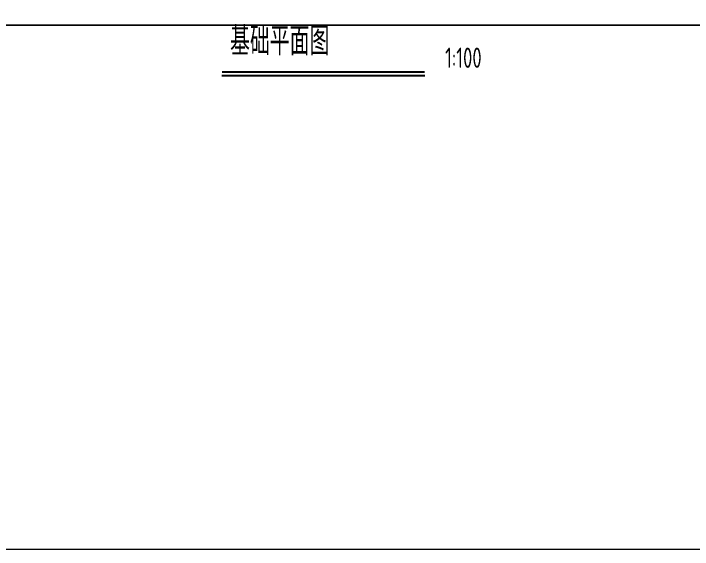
# Model space of a CAD drawing. Extents: x 2430613 to 2739493, y -1540945 to -971137.
# Drawn here: x 2511246 to 2527975, y -1327428 to -1314211 of the extents above; entities that cross this region are included whole.
import ezdxf
from ezdxf.enums import TextEntityAlignment as Align

# ---------------------------------------------------------------- set-up
doc = ezdxf.new("R2010")
doc.units = 0
doc.header["$LTSCALE"] = 1000
doc.header["$MEASUREMENT"] = 0
doc.layers.add('0S-草图', color=9, linetype='CONTINUOUS', lineweight=20, plot=False)
doc.layers.add('S1-SLAB-Finstructions', color=255, linetype='CONTINUOUS')
doc.styles.add('TSSD_NORM', font='tssdeng.shx', dxfattribs={"width": 0.7, "bigfont": 'hztxt.shx'})

msp = doc.modelspace()

# ---------------------------------------------------------------- linework, layer by layer
at = {"layer": '0S-草图'}
for points in [[(2449697.34, -1249500.755), (2586822.34, -1249500.755), (2586822.34, -1314500.755), (2449697.34, -1314500.755)], [(2449697.34, -1314500.755), (2586822.34, -1314500.755), (2586822.34, -1327427.508), (2449697.34, -1327427.508)]]:
    msp.add_lwpolyline(points, close=True, dxfattribs=at)
at = {"layer": 'S1-SLAB-Finstructions', "color": 3, "const_width": 50}
msp.add_lwpolyline([(2521380.235, -1315650.897), (2516380.204, -1315650.897)], dxfattribs=at)
at = {"layer": 'S1-SLAB-Finstructions', "color": 3}
msp.add_lwpolyline([(2521380.235, -1315750.897), (2516380.204, -1315750.897)], dxfattribs=at)

# ---------------------------------------------------------------- texts
at = {"layer": 'S1-SLAB-Finstructions', "color": 2, "style": 'TSSD_NORM', "width": 0.7}
msp.add_text('基础平面图', height=700, dxfattribs=at).set_placement((2516580.204, -1315450.897), align=Align.BOTTOM_LEFT)
msp.add_text('1:100', height=500, dxfattribs=at).set_placement((2521880.235, -1315550.897))

doc.saveas('drawing.dxf')
